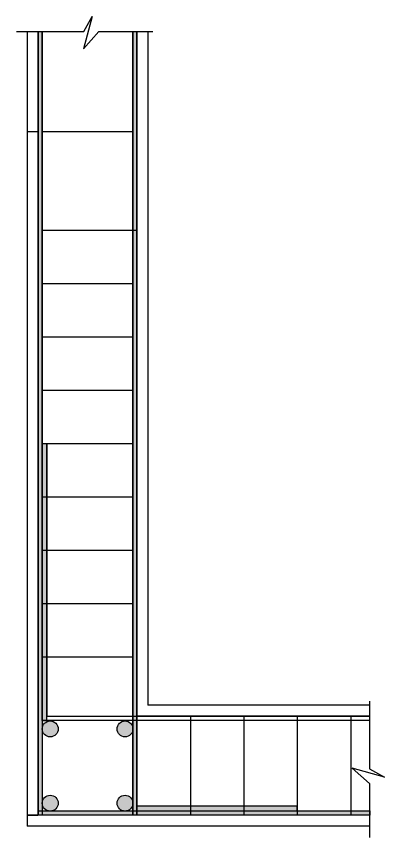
# Model space of a CAD drawing. Header units: metres. Extents: x 33037 to 86814, y -4407 to 25.
# Drawn here: x 86749.844 to 86751.955, y -4156.972 to -4152.262 of the extents above; entities that cross this region are included whole.
import ezdxf

# ---------------------------------------------------------------- set-up
doc = ezdxf.new("R2010")
doc.units = ezdxf.units.M
doc.header["$MEASUREMENT"] = 0

msp = doc.modelspace()

# ---------------------------------------------------------------- hatches: boundary and pattern name
at = {"linetype": 'Continuous'}
for points in [[(86749.99268, -4152.34819), (86749.9685, -4152.34819), (86749.9685, -4156.84282), (86749.99268, -4156.84282)], [(86750.53507, -4152.34819), (86750.51089, -4152.34819), (86750.51089, -4156.84282), (86750.53507, -4156.84282)], [(86750.01913, -4154.71422), (86749.99268, -4154.71422), (86749.99268, -4156.30043), (86750.01913, -4156.30043)], [(86751.45421, -4156.81864), (86751.45421, -4156.79219), (86750.53507, -4156.79219), (86750.53507, -4156.81864)], [(86751.87005, -4156.84282), (86751.87005, -4156.81864), (86749.9685, -4156.81864), (86749.9685, -4156.84282)]]:
    msp.add_hatch(color=256, dxfattribs=at).paths.add_polyline_path(points)
h = msp.add_hatch(color=256, dxfattribs=at)
h.paths.add_polyline_path([(86750.08375, -4156.34889, 1), (86749.99268, -4156.34889, 1)])
h.paths.add_polyline_path([(86750.51089, -4156.33669, 0.872712), (86750.42149, -4156.34889, 0.872712), (86750.51089, -4156.3611)])
h.paths.add_polyline_path([(86750.51089, -4156.76213, 0.872712), (86750.42149, -4156.77434, 0.3473341), (86750.45648, -4156.81864), (86750.47756, -4156.81864, 0.2729211), (86750.51089, -4156.78655)])
h.paths.add_polyline_path([(86750.08375, -4156.77434, 1), (86749.99268, -4156.77434, 0.3473341), (86750.02767, -4156.81864), (86750.04875, -4156.81864, 0.3473341)])

# ---------------------------------------------------------------- linework, layer by layer
for p, q in [((86750.27948, -4152.26236), (86750.22848, -4152.44743)), ((86750.23116, -4152.34819), (86750.27948, -4152.26236)), ((86749.84443, -4152.34819), (86750.23116, -4152.34819)), ((86749.90529, -4152.3525), (86749.90529, -4156.90603)), ((86749.9685, -4152.3525), (86749.9685, -4156.84282)), ((86750.22848, -4152.44743), (86750.31706, -4152.34819)), ((86750.31706, -4152.34819), (86750.62628, -4152.34819)), ((86750.53507, -4152.3525), (86750.53507, -4156.84282)), ((86750.59827, -4152.3525), (86750.59827, -4156.21304)), ((86749.9685, -4152.92386), (86749.91184, -4152.92386)), ((86750.51089, -4152.92386), (86749.99268, -4152.92386)), ((86750.53507, -4153.49043), (86749.99268, -4153.49043)), ((86750.51089, -4153.79638), (86749.99268, -4153.79638)), ((86750.51089, -4154.10233), (86749.99268, -4154.10233)), ((86750.51089, -4154.40827), (86749.99268, -4154.40827)), ((86750.51089, -4154.71422), (86749.99268, -4154.71422)), ((86750.51089, -4155.02017), (86749.99268, -4155.02017)), ((86750.51089, -4155.32612), (86749.99268, -4155.32612)), ((86750.51089, -4155.63206), (86749.99268, -4155.63206)), ((86750.51089, -4155.93801), (86749.99268, -4155.93801)), ((86751.86879, -4156.19013), (86751.86879, -4156.57686)), ((86751.86879, -4156.21304), (86750.59827, -4156.21304)), ((86751.86879, -4156.27625), (86750.53507, -4156.27625)), ((86751.76956, -4156.57418), (86751.86879, -4156.66276)), ((86751.95462, -4156.62518), (86751.76956, -4156.57418)), ((86751.86879, -4156.57686), (86751.95462, -4156.62518)), ((86751.86879, -4156.66276), (86751.86879, -4156.97199)), ((86749.90529, -4156.84282), (86749.96724, -4156.84282)), ((86751.86879, -4156.84282), (86749.90529, -4156.84282)), ((86751.86879, -4156.90603), (86749.90529, -4156.90603))]:
    msp.add_line(p, q)
for p, q in [((86749.9685, -4152.34819), (86749.99268, -4152.34819)), ((86749.9685, -4156.84282), (86749.9685, -4152.34819)), ((86749.9685, -4156.84282), (86749.9685, -4152.34819)), ((86749.99268, -4152.34819), (86749.99268, -4156.84282)), ((86749.99268, -4156.30043), (86749.99268, -4152.34819)), ((86749.99495, -4152.34819), (86750.01913, -4152.34819)), ((86750.51089, -4156.84282), (86750.51089, -4152.34819)), ((86750.51089, -4152.34819), (86750.53507, -4152.34819)), ((86750.51089, -4156.84282), (86750.51089, -4152.34819)), ((86750.53507, -4156.84282), (86750.53507, -4152.34819)), ((86750.53507, -4152.34819), (86750.53507, -4156.84282)), ((86750.01913, -4154.71422), (86749.99268, -4154.71422)), ((86749.99268, -4154.71422), (86749.99268, -4156.30043)), ((86750.01913, -4154.71422), (86750.01913, -4156.27625)), ((86750.01913, -4156.30043), (86750.01913, -4154.71422)), ((86749.9685, -4156.27625), (86749.9685, -4156.84282)), ((86750.01913, -4156.27625), (86750.51089, -4156.27625)), ((86750.01913, -4156.27625), (86751.86879, -4156.27625)), ((86750.53507, -4156.27625), (86750.53507, -4156.84282)), ((86750.84145, -4156.27625), (86750.84145, -4156.84282)), ((86751.14783, -4156.27625), (86751.14783, -4156.84282)), ((86751.45421, -4156.27625), (86751.45421, -4156.84282)), ((86751.76059, -4156.27625), (86751.76059, -4156.84282)), ((86751.86879, -4156.27625), (86751.86879, -4156.30043)), ((86749.99268, -4156.30043), (86750.01913, -4156.30043)), ((86751.86879, -4156.30043), (86749.99268, -4156.30043)), ((86751.45421, -4156.79219), (86750.53507, -4156.79219)), ((86750.53507, -4156.79219), (86750.53507, -4156.81864)), ((86751.45421, -4156.81864), (86751.45421, -4156.79219)), ((86749.9685, -4156.81864), (86751.87005, -4156.81864)), ((86749.9685, -4156.84282), (86749.9685, -4156.81864)), ((86749.99268, -4156.84282), (86749.9685, -4156.84282)), ((86751.87005, -4156.84282), (86749.9685, -4156.84282)), ((86750.53507, -4156.84282), (86750.51089, -4156.84282)), ((86750.53507, -4156.81864), (86751.45421, -4156.81864)), ((86751.87005, -4156.81864), (86751.87005, -4156.84282))]:
    msp.add_line(p, q, dxfattribs=at)
at = {"linetype": 'Continuous', "lineweight": 35}
for p, q in [((86750.51089, -4152.34819), (86750.51089, -4156.84282)), ((86750.53507, -4152.34819), (86750.53507, -4156.84282)), ((86750.51089, -4156.84282), (86750.51089, -4156.84282)), ((86750.53507, -4156.84282), (86750.53507, -4156.84282))]:
    msp.add_line(p, q, dxfattribs=at)
at = {"linetype": 'Continuous'}
for centre in [(86750.03821, -4156.34889), (86750.46702, -4156.34889), (86750.03821, -4156.77434), (86750.46702, -4156.77434)]:
    msp.add_circle(centre, 0.04553, dxfattribs=at)

doc.saveas('drawing.dxf')
